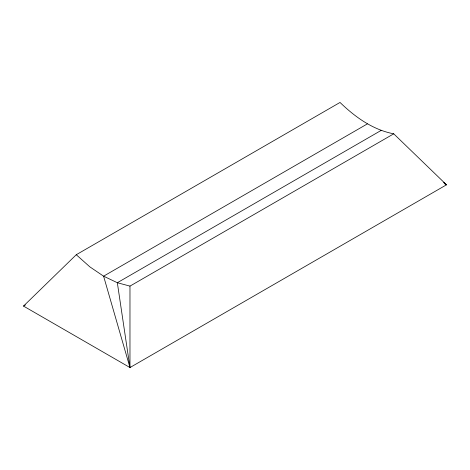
<?xml version="1.0" encoding="UTF-8"?>
<svg xmlns="http://www.w3.org/2000/svg" width="470" height="470" viewBox="0 0 470 470"><rect width="100%" height="100%" fill="white"/><g stroke="black" fill="none" stroke-linecap="round" stroke-linejoin="round"><path stroke-width="0.7" d="M23.5 306.082L76.258 254.734L340.027 102.448C355.032 116.995 372.839 129.826 393.743 133.821L446.5 184.804L129.973 367.552L23.5 306.082L25.409 304.983M367.37 123.892L103.594 276.178L89.852 266.86L76.258 254.734M381.111 130.437L117.336 282.723L103.594 276.178L129.973 367.552L129.973 286.113L393.743 133.821M129.973 286.113L117.336 282.723L129.973 367.552M444.614 183.717L446.5 184.804L443.68 182.466M444.173 183.012L446.5 184.804"/></g></svg>
